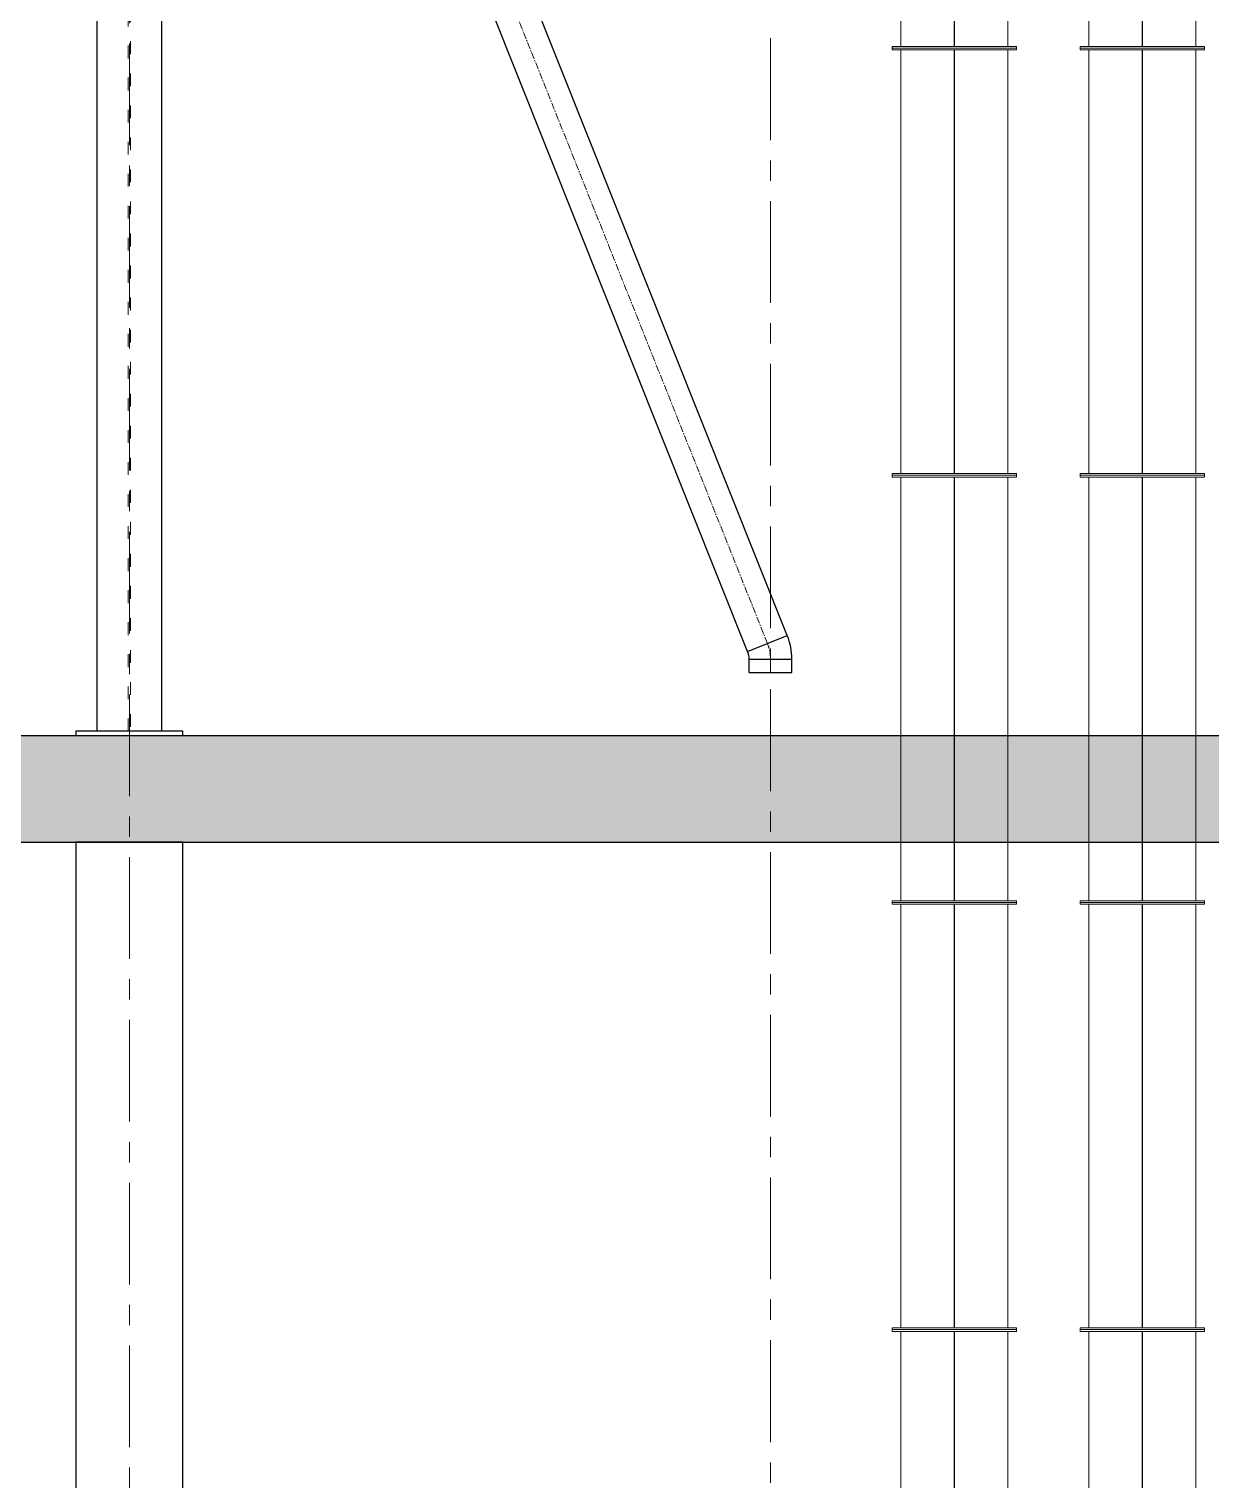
# Model space of a CAD drawing. Header units: millimetres. Extents: x 3220 to 226993, y 817 to 176024.
# Drawn here: x 160839 to 166369, y 142458 to 149251 of the extents above; entities that cross this region are included whole.
import ezdxf

# ---------------------------------------------------------------- set-up
doc = ezdxf.new("R2010")
doc.units = ezdxf.units.MM
doc.linetypes.add('ACAD_ISO03W100', pattern=[30, 12, -18])
doc.linetypes.add('AXES', pattern=[50.8, 31.75, -6.35, 6.35, -6.35])
doc.layers.add('Axe', color=1, linetype='AXES', lineweight=9)
doc.layers.add('Cache', color=3, linetype='ACAD_ISO03W100', lineweight=13)
doc.layers.add('Sichtbare Kanten(DIN)', color=7, linetype='Continuous', lineweight=50, true_color=0x3f3f3f)

# ---------------------------------------------------------------- blocks, each defined once
blk = doc.blocks.new('section 1-2')
h = blk.add_hatch()
h.set_pattern_fill('AR-CONC', color=256, scale=3)
h.set_pattern_definition([(50, (0, 2000), (546.554, -47.817), [57.15, -628.65]), (355, (0, 2000), (-105.73, 573.17), [45.72, -502.922]), (100.4514, (45.55, 1996), (440.824, 525.353), [48.57, -534.271]), (46.1842, (0, 2152.4), (813.237, -126.127), [85.725, -942.975]), (96.6356, (67.8, 2141.9), (712.212, 742.278), [72.855, -801.407]), (351.184, (0, 2152.4), (712.212, 742.278), [68.58, -754.38]), (21, (76.2, 2114.3), (454.843, -306.7956), [57.15, -628.65]), (326, (76.2, 2114.3), (185.406, 552.564), [45.72, -502.92]), (71.4514, (114.1, 2088.73), (640.249, 245.768), [48.57, -534.27]), (37.5, (0, 2000), (9.2658, 253.6651), [0, -496.824, 0, -510.54, 0, -504.825]), (7.5, (0, 2000), (200.459, 300.5417), [0, -291.084, 0, -485.394, 0, -192.405]), (327.5, (-169.93, 2000), (406.7718, -17.1862), [0, -190.5, 0, -594.36, 0, -788.67]), (317.5, (-246.13, 2000), (444.3875, 76.2795), [0, -247.65, 0, -394.716, 0, -560.07])])
h.paths.add_polyline_path([(0, 9500), (-250, 9500), (-250, 5000), (0, 5000)])
h.paths.add_polyline_path([(250, 9500), (0, 9500), (0, 5000), (250, 5000)])
h.paths.add_polyline_path([(0, 10000), (-250, 10000), (-250, 9500), (0, 9500)])
h.paths.add_polyline_path([(3000, 10000), (0, 10000), (0, 9500), (250, 9500), (3000, 9500)])
h.paths.add_polyline_path([(6000, 10000), (3000, 10000), (3000, 9500), (6000, 9500)])
h.paths.add_polyline_path([(9000, 10000), (6000, 10000), (6000, 9500), (9000, 9500)])
h.paths.add_polyline_path([(12000, 10000), (9000, 10000), (9000, 9500), (12000, 9500)])
h.paths.add_polyline_path([(15000, 10000), (12000, 10000), (12000, 9500), (15000, 9500)])
h.paths.add_polyline_path([(24000, 10000), (15000, 10000), (15000, 9500), (15250, 9500), (17750, 9500), (24000, 9500)])
h.paths.add_polyline_path([(24000, 9500), (23750, 9500), (23750, 5000), (24000, 5000)])
h.paths.add_polyline_path([(24250, 9500), (24000, 9500), (24000, 5000), (24250, 5000)])
h.paths.add_polyline_path([(24250, 10000), (24000, 10000), (24000, 9500), (24250, 9500)])
for points in [[(12150, 10020), (11850, 10020), (11850, 26000), (12150, 26000)], [(11750, 10000), (12250, 10000), (12250, 10020), (11750, 10020)], [(11750, 5000), (12250, 5000), (12250, 9500), (11750, 9500)]]:
    blk.add_lwpolyline(points, close=True)
for points in [[(-250, 5000), (-250, 10000), (24250, 10000), (24250, 4000)], [(250, 5000), (250, 9500), (23750, 9500), (23750, 5000)]]:
    blk.add_lwpolyline(points)
at = {"layer": 'Axe', "ltscale": 15}
for p, q in [((12000, -4000), (12000, 33323.9)), ((15000, -5500), (15000, 33323.9))]:
    blk.add_line(p, q, dxfattribs=at)
at = {"layer": 'Cache', "ltscale": 5}
blk.add_lwpolyline([(11994.5, 26000), (12005.5, 26000), (12005.5, 10020), (11994.5, 10020)], close=True, dxfattribs=at)
blk = doc.blocks.new('be 500 gain 2000')
at = {"layer": 'Sichtbare Kanten(DIN)', "color": 5, "lineweight": 0}
for p, q in [((0, -291), (0, 291)), ((8, 291), (0, 291)), ((8, 291), (8, -291)), ((1992, -291), (1992, 291)), ((1992, 291), (2000, 291)), ((2000, 291), (2000, -291)), ((1992, 250.5), (8, 250.5)), ((8, 1), (1992, 1)), ((1992, 0), (8, 0)), ((1992, -250.5), (8, -250.5)), ((8, -291), (0, -291)), ((1992, -291), (2000, -291))]:
    blk.add_line(p, q, dxfattribs=at)
blk = doc.blocks.new('168')
at = {"color": 5, "lineweight": 0, "rotation": 270}
for p in [(-440, 19718.2), (440, 19718.2), (-440, 17718.2), (440, 17718.2), (-440, 15718.2), (440, 15718.2), (-440, 13718.2), (440, 13718.2), (-440, 11718.2), (440, 11718.2)]:
    blk.add_blockref('be 500 gain 2000', p, dxfattribs=at)
blk = doc.blocks.new('lignr')
at = {"color": 4}
for p, q in [((246889.1, 24477.2, 0), (247074.8, 24551.3, 0)), ((246896.2, 24440.2, 0), (247096.2, 24440.2, 0)), ((246896.2, 24378.6, 0), (247096.2, 24378.6, 0))]:
    blk.add_line(p, q, dxfattribs=at)
at = {"color": 4, "elevation": 0}
for points in [[(246896.2, 24378.6), (246896.2, 24440.2, 0.095163), (246889.1, 24477.2), (245417.5, 28166.7, -0.095163), (245396.2, 28277.8), (245396.2, 31549.4)], [(247096.2, 24378.6), (247096.2, 24440.2, 0.095163), (247074.8, 24551.3), (245603.3, 28240.8, -0.095163), (245596.2, 28277.8), (245596.2, 31549.4)]]:
    blk.add_lwpolyline(points, format="xyb", dxfattribs=at)
at = {"layer": 'Axe', "elevation": 0}
blk.add_lwpolyline([(246996.2, 24378.6), (246996.2, 24440.2, 0.095163), (246981.9, 24514.3), (245510.4, 28203.8, -0.095163), (245496.2, 28277.8), (245496.2, 31621.4)], format="xyb", dxfattribs=at)

msp = doc.modelspace()

# ---------------------------------------------------------------- block references
for name, p in [('section 1-2', (149308.2, 135943.7)), ('168', (165608.2, 131443.7)), ('lignr', (-82687.9, 121860.3))]:
    msp.add_blockref(name, p)

doc.saveas('drawing.dxf')
